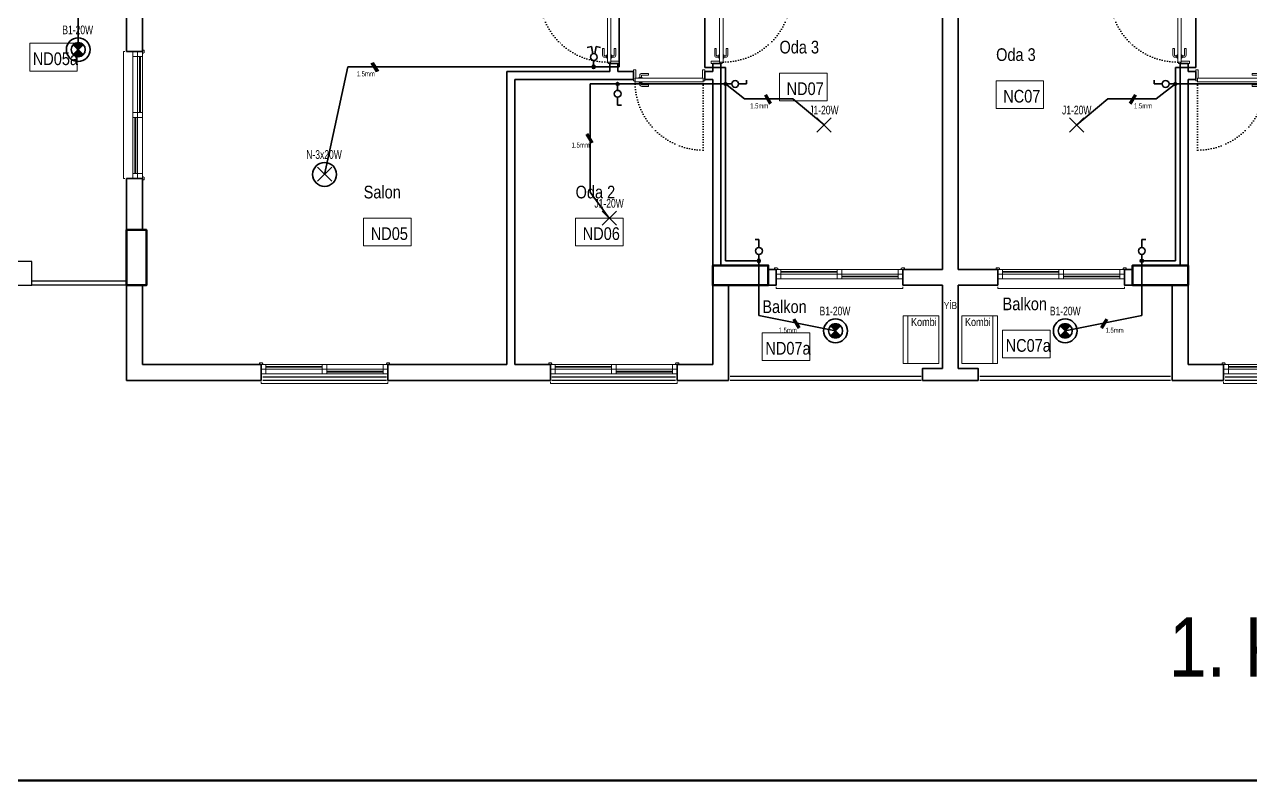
# Model space of a CAD drawing. Header units: millimetres. Extents: x 1811019 to 3717122, y -501178 to -243171.
# Drawn here: x 1860994 to 1862542, y -252390 to -251436 of the extents above; entities that cross this region are included whole.
import ezdxf
from ezdxf.enums import TextEntityAlignment as Align

# ---------------------------------------------------------------- set-up
doc = ezdxf.new("R2010")
doc.units = ezdxf.units.MM
for name, pattern in [('CONTINOUS', [0]), ('CONTINU', [0]), ('izdüşüm arka', [3.174999999999999, 0, -3.174999999999999])]:
    doc.linetypes.add(name, pattern=pattern)
for name, color, linetype, lineweight in [('a_ba', 6, 'Continuous', 50), ('a_doğrama', 251, 'Continuous', 20), ('a_duvar', 255, 'Continuous', 35), ('a_görünüş', 32, 'Continuous', 25), ('a_görünüş_ince', 8, 'Continuous', 20), ('a_izdüşüm_arka', 255, 'izdüşüm arka', 30), ('a_not_mahal', 253, 'Continuous', 5), ('a_not_text', 7, 'Continuous', 13), ('a_tefriş', 8, 'Continuous', 20), ('a_çerçeve_line', 7, 'Continuous', 50), ('Aydınlatma', 4, 'CONTINOUS', 35), ('Aydınlatma_', 3, 'Continuous', 40), ('Priz', 6, 'CONTINOUS', 40)]:
    doc.layers.add(name, color=color, linetype=linetype, lineweight=lineweight)
doc.styles.add('Grupcad', font='arial.ttf', dxfattribs={"width": 0.7})
doc.styles.add('OL', font='tsimplex.shx', dxfattribs={"width": 0.8, "height": 12})
doc.styles.get("Standard").update_dxf_attribs({"font": 'ARIALN.TTF'})

# ---------------------------------------------------------------- blocks, each defined once
blk = doc.blocks.new('K2')
at = {"layer": 'a_doğrama', "color": 251, "linetype": 'Continuous'}
for p, q in [((-13.00000000162981, 88.09999999962747), (-13.00000000186265, 1.900000000372529)), ((-13.00000000162981, 88.09999999962747), (-8.500000001862645, 88.09999999962747)), ((-12.00000000162981, 90), (-12.00000000162981, 88.09999999962747)), ((-12.00000000162981, 90), (-10.00000000186265, 90)), ((-8.500000001862645, 88.09999999962747), (-8.500000001862645, 1.900000000372529)), ((-13.00000000186265, 1.900000000372529), (-8.500000001862645, 1.900000000372529)), ((-12.00000000186265, 0), (-12.00000000186265, 1.900000000372529)), ((-12.00000000186265, 0), (-10.00000000186265, 0))]:
    blk.add_line(p, q, dxfattribs=at)
at = {"layer": 'a_doğrama', "color": 251}
for points in [[(-14.00000000162981, 80.09999999962747), (-16.50000000162981, 80.09999999962747, 0.414213562373095), (-17.00000000162981, 79.59999999962747), (-17.00000000186265, 71.09999999962747), (-19.00000000186265, 71.09999999962747), (-19.00000000186265, 79.59999999962747)], [(-13.00000000162981, 83.09999999962747), (-13.50000000186265, 83.09999999962747, 0.4142135623730951), (-14.00000000186265, 82.59999999962747), (-14.00000000186265, 79.59999999962747, 0.414213562373095), (-13.50000000162981, 79.09999999968568), (-13.00000000162981, 79.09999999962747)], [(-8.500000001629815, 83.09999999962747), (-8.000000001629815, 83.09999999962747, -0.4142135623730951), (-7.500000001862645, 82.59999999962747), (-7.500000001862645, 79.59999999962747, -0.414213562373095), (-8.000000001629815, 79.09999999962747), (-8.500000001629815, 79.09999999962747)], [(-7.500000001862645, 80.09999999956926), (-5.000000001862645, 80.09999999962747, -0.414213562373095), (-4.500000001862645, 79.59999999962747), (-4.500000001862645, 71.09999999962747), (-2.500000001862645, 71.09999999962747), (-2.500000001629815, 79.59999999962747)]]:
    blk.add_lwpolyline(points, format="xyb", dxfattribs=at)
for points in [[(-16.50000000186265, 82.09999999962747), (-14.00000000162981, 82.09999999962747)], [(-5.000000001862645, 82.09999999962747), (-7.500000001862645, 82.09999999962747)]]:
    blk.add_lwpolyline(points, dxfattribs=at)
at = {"layer": 'a_doğrama', "color": 251, "linetype": 'Continuous'}
for points in [[(-1.629814505577087e-09, 90.00000000005821), (1.999999998137355, 90), (1.999999998137355, 87), (-8.500000001862645, 87)], [(0, 0), (2, 0), (2, 3), (-8.500000001862645, 3)]]:
    blk.add_lwpolyline(points, dxfattribs=at)
at = {"layer": 'a_doğrama', "color": 251}
for centre, start, end in [((-16.50000000186265, 79.59999999962747), 90, 180), ((-5.000000001629815, 79.59999999962747), 0, 90)]:
    blk.add_arc(centre, 2.499999999999999, start, end, dxfattribs=at)
at = {"layer": 'a_izdüşüm_arka', "color": 251}
blk.add_lwpolyline([(-99.20006576180458, 1.900000000372529), (-13.00006576254964, 1.900000000372529)], dxfattribs=at)
blk.add_arc((-13.00006576254964, 1.900000000372529), 86.19999999925494, 89.99995624410063, 180, dxfattribs=at)
blk = doc.blocks.new('160p')
at = {"layer": 'a_doğrama', "color": 251}
for points in [[(-5.999925318639725, -6), (-5.999925318639725, 0), (-11.99992531863973, 0), (-11.99992531863973, -6)], [(7.46813602745533e-05, -6), (7.46813602745533e-05, 0), (-5.999925318639725, 0), (-5.999925318639725, -6)], [(-5.999925318639725, -83), (-5.999925318639725, -77), (-11.99992531863973, -77), (-11.99992531863973, -83)], [(7.46813602745533e-05, -83), (7.46813602745533e-05, -77), (-5.999925318639725, -77), (-5.999925318639725, -83)], [(-5.999925318639725, -160), (-5.999925318639725, -154), (-11.99992531863973, -154), (-11.99992531863973, -160)], [(7.46813602745533e-05, -160), (7.46813602745533e-05, -154), (-5.999925318639725, -154), (-5.999925318639725, -160)]]:
    blk.add_lwpolyline(points, close=True, dxfattribs=at)
for points in [[(2.000037341145799, -1.000074680894613), (2.00014936318621, 1.999925318174064), (0.0001493635354563594, 1.999999999068677), (0, -1.999999998137355), (1.000000001280569, -2.000037338584661), (2.000037341145799, -1.000074680894613)], [(-9.499925318639725, -6), (-9.499925318639725, -77)], [(-8.499925318639725, -6), (-8.499925318639725, -77)], [(-3.499925318639725, -83), (-3.499925318639725, -154)], [(-2.499925318639725, -83), (-2.499925318639725, -154)], [(2.000037341145799, -158.9999253191054), (2.00014936318621, -161.9999253181741), (0.0001493635354563594, -161.9999999990687), (0, -158.0000000018626), (1.000000001280569, -157.9999626614153), (2.000037341145799, -158.9999253191054)]]:
    blk.add_lwpolyline(points, dxfattribs=at)
at = {"layer": 'a_görünüş_ince', "color": 251}
for points in [[(-21.99992531829048, -160), (-23.99992531829048, -160), (-23.99992531805765, 0), (-21.99992531805765, 0)], [(-11.99992531863973, -77), (-11.99992531863973, -6)], [(-5.999925318639725, -77), (-5.999925318639725, -6)], [(-5.999925318639725, -77), (-5.999925318639725, -6)], [(7.46813602745533e-05, -77), (7.46813602745533e-05, -6)], [(-11.99992531863973, -154), (-11.99992531863973, -83)], [(-5.999925318639725, -154), (-5.999925318639725, -83)], [(-5.999925318639725, -154), (-5.999925318639725, -83)], [(7.46813602745533e-05, -154), (7.46813602745533e-05, -83)]]:
    blk.add_lwpolyline(points, dxfattribs=at)
blk = doc.blocks.new('kombi')
at = {"layer": 'a_tefriş', "lineweight": 20}
for p, q in [((-4.751340766903013, 59.99999982936424), (40.24865918117575, 60.0021619629988)), ((-4.748457922134548, -1.013686414808035e-07), (-4.751340766903013, 59.99999982936424)), ((1.251542070880532, 0.0002881831023842096), (1.248659226112068, 60.00028811386437)), ((40.24865918117575, 60.0021619629988), (40.25154202594422, 0.002162032265914604)), ((69.24875934096053, 60.0019962839142), (69.24587649595924, 0.001996353181311861)), ((114.2487592888065, 59.99983415027964), (69.24875934096053, 60.0019962839142)), ((108.2458764510229, 0.0001225040468852967), (108.2487592957914, 60.00012243477977)), ((114.245876444038, -0.0001657804532442242), (114.2487592888065, 59.99983415027964)), ((40.25154202594422, 0.002162032265914604), (-4.748457922134548, -1.013686414808035e-07)), ((69.24587649595924, 0.001996353181311861), (114.245876444038, -0.0001657804532442242))]:
    blk.add_line(p, q, dxfattribs=at)
at = {"layer": 'a_not_mahal'}
for p in [(5.042008734541014, 47.32219275448006), (73.18532747216523, 47.32202707542456)]:
    blk.add_text('Kombi', height=10, dxfattribs=at).set_placement(p)
blk = doc.blocks.new('J1-20W')
at = {"layer": 'Aydınlatma', "color": 1, "linetype": 'CONTINU'}
for p, q in [((9, 9), (-9, -9)), ((-9, 9), (9, -9))]:
    blk.add_line(p, q, dxfattribs=at)
at = {"layer": 'Aydınlatma', "linetype": 'CONTINU', "style": 'Grupcad', "width": 0.7, "flags": 8}
blk.add_attdef('J1-20W', text='', height=11, dxfattribs=at).set_placement((0, 18.74764386721654), align=Align.MIDDLE_CENTER)
blk = doc.blocks.new('B1-20W')
at = {"layer": 'Aydınlatma', "linetype": 'CONTINU'}
h = blk.add_hatch(color=1, dxfattribs=at)
edge = h.paths.add_edge_path()
edge.add_arc((-1.164153218269348e-10, 1.891748979687691e-10), 8.90954544273853, 44.99999999941044, 135.0000000005896)
edge.add_line((-6.300000000046566, 6.299999999959255), (6.300000000046566, -6.30000000007567))
edge.add_arc((-1.164153218269348e-10, -1.891748979687691e-10), 8.90954544273853, 224.9999999994104, 315.0000000005896, ccw=False)
edge.add_line((-6.299999999930151, -6.299999999959255), (6.299999999930151, 6.299999999959255))
at = {"layer": 'Aydınlatma', "color": 1, "linetype": 'CONTINU'}
for p, q in [((-6.300000000046566, 6.299999999959255), (6.300000000046566, -6.30000000007567)), ((6.299999999930151, 6.299999999959255), (-6.299999999930151, -6.299999999959255))]:
    blk.add_line(p, q, dxfattribs=at)
at = {"layer": 'Aydınlatma', "color": 4, "linetype": 'CONTINU'}
blk.add_circle((-2.91038304567337e-11, -2.91038304567337e-11), 15, dxfattribs=at)
at = {"layer": 'Aydınlatma', "color": 1, "linetype": 'CONTINU'}
blk.add_circle((0, -2.91038304567337e-11), 8.909545442950497, dxfattribs=at)
for centre, start, end in [((-1.164153218269348e-10, 1.891748979687691e-10), 44.99999999928148, 135.0000000007185), ((-1.164153218269348e-10, -1.891748979687691e-10), 224.9999999992815, 315.0000000007185)]:
    blk.add_arc(centre, 8.90954544273853, start, end, dxfattribs=at)
at = {"layer": 'Aydınlatma', "linetype": 'CONTINU', "style": 'Grupcad', "width": 0.7, "flags": 8}
blk.add_attdef('B1-20W', text='', height=11, dxfattribs=at).set_placement((-2.91038304567337e-11, 24.9999999999709), align=Align.MIDDLE_CENTER)
blk = doc.blocks.new('NORMAL ANAHTAR')
at = {"layer": 'Aydınlatma', "color": 6, "linetype": 'CONTINU'}
for p, q in [((0, 18.75986064848257), (-4.863207719157799, 18.75986064848257)), ((0, 8.636846400011564), (0, 18.75986064848257))]:
    blk.add_line(p, q, dxfattribs=at)
blk.add_circle((0, 4.31842319999123), 4.318423200000162, dxfattribs=at)
blk = doc.blocks.new('BUAT (Enerji)')
at = {"layer": 'Priz', "linetype": 'CONTINU'}
h = blk.add_hatch(color=256, dxfattribs=at)
edge = h.paths.add_edge_path()
edge.add_arc((0, 0), 1.75, 0, 360)
blk.add_circle((0, 0), 1.75, dxfattribs=at)
blk = doc.blocks.new('N-3x20W')
at = {"layer": 'Aydınlatma', "color": 6, "linetype": 'CONTINU'}
for p, q in [((9, 9), (-9, -9)), ((-9, 9), (9, -9))]:
    blk.add_line(p, q, dxfattribs=at)
at = {"layer": 'Aydınlatma', "linetype": 'CONTINU'}
blk.add_circle((0, -0.3079431056394242), 15.11081903452493, dxfattribs=at)
at = {"layer": 'Aydınlatma', "linetype": 'CONTINU', "style": 'Grupcad', "width": 0.7, "flags": 8}
blk.add_attdef('N-3X20W', text='', height=11, dxfattribs=at).set_placement((0, 24.80287592888635), align=Align.MIDDLE_CENTER)
blk = doc.blocks.new('KOMUTATOR ANAHTAR')
at = {"layer": 'Aydınlatma', "color": 6, "linetype": 'CONTINU'}
for p, q in [((-2.876584113124409, 17.46272058073373), (-8.55538248429366, 16.51159817440202)), ((-1.361482364300173, 8.416611178297899), (-2.876584113124409, 17.46272058073373)), ((1.361482364300173, 8.416611178297899), (2.876584113124409, 17.46272058073373)), ((2.876584113124409, 17.46272058073373), (8.55538248429366, 16.51159817440202))]:
    blk.add_line(p, q, dxfattribs=at)
blk.add_circle((0, 4.318423200005782), 4.318423200000162, dxfattribs=at)

msp = doc.modelspace()

# ---------------------------------------------------------------- linework, layer by layer
at = {"layer": 'a_ba', "color": 253}
for points in [[(1861122.71014586, -251764.7909967864), (1861147.71014586, -251764.7909967864), (1861147.71014586, -251694.7909967864), (1861122.71014586, -251694.7909967864)], [(1861862.710156701, -251739.7909955017), (1861862.710156701, -251764.7909955017), (1861932.710156701, -251764.7909955017), (1861932.710156701, -251739.7909955017)], [(1862462.7101567, -251764.7909955017), (1862462.7101567, -251739.7909955017), (1862392.7101567, -251739.7909955017), (1862392.7101567, -251764.7909955017)]]:
    msp.add_lwpolyline(points, close=True, dxfattribs=at)
at = {"layer": 'a_duvar'}
for p, q in [((1861122.710147536, -251294.7909963957), (1861122.710147536, -251469.790996591)), ((1862152.7101567, -251384.7909963957), (1862152.7101567, -251744.7909966192)), ((1862172.710156701, -251744.7909966192), (1862172.710156701, -251384.7909963957)), ((1861142.710153737, -251469.790996591), (1861142.710153704, -251403.7909963993)), ((1861732.710156701, -251494.7909963957), (1861602.710156701, -251494.7909963957)), ((1861602.710156701, -251494.7909963957), (1861602.710156701, -251864.7909963957)), ((1861732.710156701, -251484.7911353869), (1861732.710156701, -251494.7909963957)), ((1861742.710156701, -251484.7909964042), (1861742.710156701, -251494.7909963957)), ((1861762.710156691, -251494.7909963957), (1861742.710156701, -251494.7909963957)), ((1861862.7101567, -251494.7909963957), (1861852.7101567, -251494.7909963957)), ((1861862.7101567, -251484.7909964044), (1861862.7101567, -251494.7909963957)), ((1861872.710156701, -251739.7909955017), (1861872.710156701, -251484.7911353871)), ((1862452.7101567, -251484.7911353871), (1862452.7101567, -251739.7909955017)), ((1862462.7101567, -251494.7909963957), (1862462.7101567, -251484.7909964044)), ((1862472.7101567, -251494.7909963957), (1862462.710156701, -251494.7909963957)), ((1861612.710156701, -251504.7909963957), (1861762.710017709, -251504.7909963957)), ((1861612.710156701, -251864.7909963957), (1861612.710156701, -251504.7909963957)), ((1861852.7101567, -251504.7909963957), (1861862.7101567, -251504.7909963957)), ((1861862.710156701, -251504.7909963956), (1861862.710156701, -251864.7909963957)), ((1862462.710156701, -251504.7909963957), (1862472.7101567, -251504.7909963957)), ((1862462.710156701, -251864.7909963957), (1862462.7101567, -251504.7909963957)), ((1861122.710147536, -251629.790996591), (1861122.710147536, -251744.7909963956)), ((1861142.710153969, -251694.7909967864), (1861142.710153907, -251629.790996591)), ((1862152.7101567, -251744.7909966192), (1862102.7101567, -251744.7909966192)), ((1862222.7101567, -251744.7909966192), (1862172.7101567, -251744.7909966192)), ((1861122.71015413, -251764.7909963957), (1861122.71015413, -251884.7909963957)), ((1861142.71015413, -251864.7909963957), (1861142.710154035, -251764.7909967864)), ((1861882.710156701, -251884.7909963823), (1861882.710156701, -251764.7909963957)), ((1861882.7101567, -251764.7909955017), (1861932.710156701, -251764.7909955017)), ((1862102.7101567, -251764.7909955017), (1862152.7101567, -251764.7909955017)), ((1862152.7101567, -251764.7909955017), (1862152.7101567, -251869.7909963823)), ((1862172.710156701, -251869.7909963823), (1862172.710156701, -251764.7909955017)), ((1862172.7101567, -251764.7909955017), (1862222.7101567, -251764.7909955017)), ((1862442.710156701, -251764.7909963957), (1862442.710156701, -251884.7909963957)), ((1861292.710154484, -251864.7909962752), (1861142.710154237, -251864.7909962752)), ((1861602.710156701, -251864.7909962752), (1861452.710154484, -251864.7909962752)), ((1861657.710156701, -251864.7909962752), (1861612.710156701, -251864.7909962752)), ((1861862.7101567, -251864.7909962752), (1861817.710156701, -251864.7909962752)), ((1862507.710156701, -251864.7909962752), (1862462.710156701, -251864.7909962752)), ((1861122.71015413, -251884.7909963823), (1861292.710154484, -251884.7909963823)), ((1861452.710154484, -251884.7909963823), (1861657.710156701, -251884.7909963823)), ((1861817.710156701, -251884.7909963823), (1861882.7101567, -251884.7909963823)), ((1862197.710156701, -251884.7909963823), (1862127.710156701, -251884.7909963823)), ((1862442.710156701, -251884.7909963823), (1862507.710156701, -251884.7909963823))]:
    msp.add_line(p, q, dxfattribs=at)
for points in [[(1861122.71014586, -251469.790996591), (1861142.71014586, -251469.790996591)], [(1861732.710156701, -251484.7911353869), (1861742.711407544, -251484.7909963868)], [(1861762.710156691, -251494.7909963957), (1861762.710017726, -251504.7897455525)], [(1861852.7101567, -251494.7909963957), (1861852.7101567, -251504.7909963957)], [(1861862.710156701, -251484.7909964044), (1861872.708905857, -251484.7911353697)], [(1862452.7101567, -251484.7911353871), (1862462.7101567, -251484.7909964044)], [(1862472.7101567, -251494.7909963957), (1862472.7101567, -251504.7909963957)], [(1861122.71014586, -251629.790996591), (1861142.71014586, -251629.790996591)], [(1861932.7101567, -251764.7909955017), (1861942.7101567, -251764.7909955017), (1861942.7101567, -251744.7909955017), (1861932.7101567, -251744.7909955017)], [(1862102.7101567, -251764.7909955017), (1862102.7101567, -251744.7909966192)], [(1862222.7101567, -251764.7909955017), (1862222.7101567, -251744.7909966192)], [(1862392.7101567, -251764.7909955017), (1862382.7101567, -251764.7909955017), (1862382.7101567, -251744.7909955017), (1862392.7101567, -251744.7909955017)], [(1861292.710154484, -251884.7909963822), (1861292.710154484, -251864.7909963822)], [(1861452.710154484, -251884.7909963822), (1861452.710154484, -251864.7909963822)], [(1861657.710156701, -251864.7909962752), (1861657.710156701, -251884.7909963823)], [(1861817.710156701, -251864.7909962752), (1861817.710156701, -251884.7909963823)], [(1862127.710156701, -251884.7909963823), (1862127.710156701, -251869.7909963823), (1862152.710156701, -251869.7909963823)], [(1862197.710156701, -251884.7909963823), (1862197.710156701, -251869.7909963823), (1862172.710156701, -251869.7909963823)], [(1862507.710156701, -251864.7909962752), (1862507.710156701, -251884.7909963823)]]:
    msp.add_lwpolyline(points, dxfattribs=at)
at = {"layer": 'a_görünüş', "color": 251}
msp.add_lwpolyline([(1860973.169644983, -251764.7909963957), (1861003.169644983, -251764.7909963957), (1861003.169644983, -251734.7909963957), (1860973.169644983, -251734.7909963957)], close=True, dxfattribs=at)
for points in [[(1861122.71015413, -251759.7909963957), (1861003.169644983, -251759.7909963957)], [(1861122.71015413, -251764.7909963957), (1861003.169644983, -251764.7909963957)], [(1861450.710154484, -251880.7909963811), (1861294.716328482, -251880.79100281)], [(1861450.710154484, -251884.7909963822), (1861294.716328482, -251884.7910028924)], [(1861815.710156701, -251880.7909963811), (1861659.716330699, -251880.7910028101)], [(1861815.710156701, -251884.7909963823), (1861659.716330699, -251884.7910028925)], [(1862125.710156701, -251879.7909963822), (1861884.7101567, -251879.7909963822)], [(1862125.710156701, -251884.7909963822), (1861884.7101567, -251884.7909963822)], [(1862440.710156701, -251879.7909963822), (1862199.710156701, -251879.7909963822)], [(1862440.710156701, -251884.7909963822), (1862199.710156701, -251884.7909963822)], [(1862665.710156701, -251880.7909963811), (1862509.716330699, -251880.7910028101)], [(1862665.710156701, -251884.7909963823), (1862509.716330699, -251884.7910028925)]]:
    msp.add_lwpolyline(points, dxfattribs=at)
at = {"layer": 'a_not_mahal'}
for points in [[(1861060.421414641, -251459.239424743), (1861000.421414641, -251459.239424743), (1861000.421414641, -251494.239424743), (1861060.421414641, -251494.239424743)], [(1862006.962105053, -251497.0779596489), (1861946.962105053, -251497.0779596489), (1861946.962105053, -251532.0779596489), (1862006.962105053, -251532.0779596489)], [(1862280.443623883, -251506.5524413653), (1862220.443623883, -251506.5524413653), (1862220.443623883, -251541.5524413653), (1862280.443623883, -251541.5524413653)], [(1861482.020385093, -251680.0799743349), (1861422.020385093, -251680.0799743349), (1861422.020385093, -251715.0799743349), (1861482.020385093, -251715.0799743349)], [(1861749.576461919, -251680.0799743349), (1861689.576461919, -251680.0799743349), (1861689.576461919, -251715.0799743349), (1861749.576461919, -251715.0799743349)], [(1862288.586277152, -251821.2469712613), (1862228.586277152, -251821.2469712613), (1862228.586277152, -251856.2469712613), (1862288.586277152, -251856.2469712613)], [(1861985.298849222, -251824.7966862607), (1861925.298849222, -251824.7966862607), (1861925.298849222, -251859.7966862607), (1861985.298849222, -251859.7966862607)]]:
    msp.add_lwpolyline(points, close=True, dxfattribs=at)
at = {"layer": 'a_çerçeve_line'}
msp.add_lwpolyline([(1872123.904255825, -252390.0067592915), (1872123.904255825, -249390.0067592915), (1853005.390146533, -249390.0067592915), (1853005.390146533, -252390.0067592915)], close=True, dxfattribs=at)
at = {"layer": 'Aydınlatma'}
for p, q in [((1861061.709704724, -251467.2909963958), (1861061.709704724, -251160.7909963955)), ((1861852.70969556, -251209.7911362534), (1861852.70969556, -251489.6335817509)), ((1862472.709695561, -251209.7911362534), (1862472.709695561, -251489.6335817509)), ((1861744.713712163, -251294.939675478), (1861744.713712163, -251488.8763618342)), ((1861372.709700142, -251624.7909963353), (1861402.007171015, -251488.8763618342)), ((1861712.3351991, -251488.8763618342), (1861402.007171015, -251488.8763618342)), ((1861712.3351991, -251488.8763618342), (1861744.713712162, -251488.8763618342)), ((1861852.70969556, -251489.6335817509), (1861878.70969556, -251489.6335817509)), ((1861878.70969556, -251510.6455937881), (1861878.70969556, -251489.6335817509)), ((1862472.709695561, -251489.6335817509), (1862446.709695561, -251489.6335817509)), ((1862446.709695561, -251510.6455937881), (1862446.709695561, -251489.6335817509)), ((1861744.389840267, -251510.6455937881), (1861707.921616934, -251510.6455937881)), ((1861707.921616934, -251647.03958398), (1861707.921616934, -251510.6455937881)), ((1861742.639840267, -251510.6455937881), (1861878.70969556, -251510.6455937881)), ((1861878.70969556, -251510.6455937881), (1861878.70969556, -251733.7909955015)), ((1861878.70969556, -251510.6455937881), (1861902.721404494, -251529.3510207365)), ((1862446.709695561, -251510.6455937881), (1862422.697986627, -251529.3510207365)), ((1862582.779550854, -251510.6455937881), (1862446.709695561, -251510.6455937881)), ((1862446.709695561, -251510.6455937881), (1862446.709695561, -251733.7909955015)), ((1861902.721404494, -251529.3510207365), (1861963.988524713, -251529.3510207365)), ((1862003.20969556, -251562.2909959485), (1861963.988524713, -251529.3510207365)), ((1862322.209695561, -251562.2909959485), (1862361.430866408, -251529.3510207365)), ((1862422.697986627, -251529.3510207365), (1862361.430866408, -251529.3510207365)), ((1861732.00198952, -251680.0799743347), (1861707.921616934, -251647.03958398)), ((1861921.029553709, -251733.7909955015), (1861878.70969556, -251733.7909955015)), ((1861921.029553709, -251733.7909955021), (1861921.029553708, -251802.9152749643)), ((1862404.389837412, -251733.7909955015), (1862446.709695561, -251733.7909955015)), ((1862404.389837412, -251733.7909955021), (1862404.389837412, -251802.9152749643)), ((1861921.029553708, -251802.9152749643), (1862017.70969556, -251822.2909959418)), ((1862404.389837412, -251802.9152749643), (1862307.709695561, -251822.2909959418))]:
    msp.add_line(p, q, dxfattribs=at)
at = {"layer": 'Aydınlatma', "color": 3}
for p, q in [((1861432.822861035, -251483.8928928402), (1861439.417410133, -251494.946050908)), ((1861434.192659577, -251483.3497828003), (1861440.787208676, -251494.4029408681)), ((1861431.620574201, -251484.3745041241), (1861438.215123299, -251495.4276621919)), ((1861928.34014931, -251524.8491630265), (1861934.934698408, -251535.9023210942)), ((1861930.057690054, -251523.8244417027), (1861936.652239153, -251534.8775997704)), ((1862395.361701067, -251523.8244417027), (1862388.767151968, -251534.8775997704)), ((1862397.079241811, -251524.8491630265), (1862390.484692713, -251535.9023210942)), ((1861702.906801641, -251574.340731174), (1861709.501350739, -251585.3938892418)), ((1861704.624342385, -251573.3160098502), (1861711.218891483, -251584.369167918)), ((1861964.354809341, -251808.1012777429), (1861970.949358439, -251819.1544358107)), ((1861966.072350085, -251807.0765564191), (1861972.666899184, -251818.1297144869)), ((1862359.347041036, -251807.0765564191), (1862352.752491937, -251818.1297144869)), ((1862361.06458178, -251808.1012777429), (1862354.470032682, -251819.1544358107))]:
    msp.add_line(p, q, dxfattribs=at)
at = {"layer": 'Aydınlatma', "color": 6}
for p, q in [((1861712.3351991, -251480.8763618342), (1861712.3351991, -251488.8763618342)), ((1861742.639840267, -251518.6455937881), (1861742.639840267, -251510.6455937881)), ((1861886.70969556, -251510.6455937881), (1861878.70969556, -251510.6455937881)), ((1862438.709695561, -251510.6455937881), (1862446.709695561, -251510.6455937881)), ((1861921.029553709, -251725.7909955015), (1861921.029553709, -251733.7909955015)), ((1862404.389837412, -251725.7909955015), (1862404.389837412, -251733.7909955015))]:
    msp.add_line(p, q, dxfattribs=at)

# ---------------------------------------------------------------- block references
at = {"layer": 'a_duvar', "xscale": -1}
for p, rotation in [((1861142.710079056, -251629.790984121), 180), ((1862102.710156701, -251744.7910701834), 270), ((1862382.710156701, -251744.791071301), 270), ((1861452.710154484, -251864.7910709566), 270), ((1861817.710156701, -251864.7910709566), 270), ((1862667.710156701, -251864.791070957), 270)]:
    msp.add_blockref('160p', p, dxfattribs=dict(at, rotation=rotation))
at = {"layer": 'a_duvar'}
msp.add_blockref('kombi', (1862107.937831403, -251863.4432033322), dxfattribs=at)
msp.add_blockref('kombi', (1862107.937831403, -251863.4432033322), dxfattribs=at)
at = {"layer": 'a_izdüşüm_arka', "ltscale": 5, "xscale": -1}
for p, rotation in [((1861742.710156702, -251394.7909963955), 180.0007963121094), ((1862462.710156701, -251394.7909963957), 180.0007963121094), ((1862472.7101567, -251494.7909963957), 270.0007963121094)]:
    msp.add_blockref('K2', p, dxfattribs=dict(at, rotation=rotation))
at = {"layer": 'a_izdüşüm_arka', "ltscale": 5}
for p, rotation in [((1861862.7101567, -251394.7909963957), 179.9992036878906), ((1861852.7101567, -251494.7909963957), 89.9992036878906)]:
    msp.add_blockref('K2', p, dxfattribs=dict(at, rotation=rotation))
at = {"layer": 'Aydınlatma', "linetype": 'CONTINU'}
ref = msp.add_blockref('B1-20W', (1861061.709704724, -251467.2909963956), dxfattribs=dict(at, xscale=-1))
ref.add_attrib('B1-20W', 'B1-20W', dxfattribs={"layer": 'Aydınlatma_', "color": 4, "linetype": 'Continuous', "height": 11, "style": 'Grupcad', "width": 0.7}).set_placement((1861061.042651518, -251442.2909963956), align=Align.MIDDLE_CENTER)
at = {"layer": 'Aydınlatma', "linetype": 'CONTINU', "xscale": -1}
for name, p in [('KOMUTATOR ANAHTAR', (1861712.581402072, -251480.8833858378)), ('NORMAL ANAHTAR', (1862404.389837412, -251725.7909955015))]:
    msp.add_blockref(name, p, dxfattribs=at)
at = {"layer": 'Aydınlatma', "linetype": 'CONTINU'}
for p, rotation in [((1861886.70969556, -251510.6455937881), 270), ((1861742.639840267, -251518.6455937881), 180)]:
    msp.add_blockref('NORMAL ANAHTAR', p, dxfattribs=dict(at, rotation=rotation))
at = {"layer": 'Aydınlatma', "linetype": 'CONTINU', "xscale": -1, "rotation": 90}
msp.add_blockref('NORMAL ANAHTAR', (1862438.709695561, -251510.6455937881), dxfattribs=at)
at = {"layer": 'Aydınlatma', "linetype": 'CONTINU'}
ref = msp.add_blockref('J1-20W', (1862003.20969556, -251562.2909959485), dxfattribs=dict(at, xscale=-1))
ref.add_attrib('J1-20W', 'J1-20W', dxfattribs={"layer": 'Aydınlatma_', "color": 4, "linetype": 'CONTINU', "height": 11, "style": 'Grupcad', "width": 0.7}).set_placement((1862003.041619161, -251543.5433520813), align=Align.MIDDLE_CENTER)
ref = msp.add_blockref('J1-20W', (1862322.209695561, -251562.2909959485), dxfattribs=at)
ref.add_attrib('J1-20W', 'J1-20W', dxfattribs={"layer": 'Aydınlatma_', "color": 4, "linetype": 'CONTINU', "height": 11, "style": 'Grupcad', "width": 0.7}).set_placement((1862322.209695561, -251543.5433520813), align=Align.MIDDLE_CENTER)
ref = msp.add_blockref('N-3x20W', (1861372.709700142, -251624.4830532296), dxfattribs=dict(at, xscale=-1))
ref.add_attrib('N-3X20W', 'N-3x20W', dxfattribs={"layer": 'Aydınlatma_', "color": 4, "linetype": 'Continuous', "height": 11, "style": 'Grupcad', "width": 0.7}).set_placement((1861372.011132611, -251599.6801773008), align=Align.MIDDLE_CENTER)
ref = msp.add_blockref('J1-20W', (1861732.00198952, -251680.0799743347), dxfattribs=dict(at, xscale=-1))
ref.add_attrib('J1-20W', 'J1-20W', dxfattribs={"layer": 'Aydınlatma_', "color": 4, "linetype": 'CONTINU', "height": 11, "style": 'Grupcad', "width": 0.7}).set_placement((1861731.833913122, -251661.3323304674), align=Align.MIDDLE_CENTER)
msp.add_blockref('NORMAL ANAHTAR', (1861921.029553709, -251725.7909955015), dxfattribs=at)
ref = msp.add_blockref('B1-20W', (1862017.70969556, -251822.290995942), dxfattribs=dict(at, xscale=-1))
ref.add_attrib('B1-20W', 'B1-20W', dxfattribs={"layer": 'Aydınlatma_', "color": 4, "linetype": 'Continuous', "height": 11, "style": 'Grupcad', "width": 0.7}).set_placement((1862017.042642354, -251797.290995942), align=Align.MIDDLE_CENTER)
ref = msp.add_blockref('B1-20W', (1862307.709695561, -251822.290995942), dxfattribs=at)
ref.add_attrib('B1-20W', 'B1-20W', dxfattribs={"layer": 'Aydınlatma_', "color": 4, "linetype": 'Continuous', "height": 11, "style": 'Grupcad', "width": 0.7}).set_placement((1862307.709695561, -251797.290995942), align=Align.MIDDLE_CENTER)
at = {"layer": 'Priz', "color": 4, "linetype": 'CONTINU', "xscale": -1}
for p in [(1861712.3351991, -251488.8763618342), (1861742.639840267, -251510.6455937881), (1861878.70969556, -251510.6455937881), (1861921.029553709, -251733.7909955015)]:
    msp.add_blockref('BUAT (Enerji)', p, dxfattribs=at)
at = {"layer": 'Priz', "color": 4, "linetype": 'CONTINU'}
for p in [(1862446.709695561, -251510.6455937881), (1862404.389837412, -251733.7909955015)]:
    msp.add_blockref('BUAT (Enerji)', p, dxfattribs=at)

# ---------------------------------------------------------------- texts
at = {"layer": 'a_not_mahal'}
for s, p in [('Oda 3', (1861946.962105053, -251472.0779596491)), ('Oda 3', (1862220.443623883, -251481.5524413655)), ('Salon', (1861422.020385093, -251655.0799743351)), ('Oda 2', (1861689.576461919, -251655.0799743351)), ('Balkon', (1861925.298849222, -251799.7966862609)), ('Balkon', (1862228.586277152, -251796.2469712615))]:
    msp.add_text(s, height=16, dxfattribs=at).set_placement(p)
for s, p in [('ND05a', (1861032.845518719, -251486.739424907)), ('ND07', (1861979.386209132, -251524.5779598128)), ('NC07', (1862252.867727961, -251534.0524415292)), ('ND05', (1861454.444489171, -251707.5799744988)), ('ND06', (1861722.000565997, -251707.5799744988)), ('ND07a', (1861957.722953301, -251852.2966864246)), ('NC07a', (1862261.01038123, -251848.7469714252))]:
    msp.add_text(s, height=16, rotation=359.9999974912192, dxfattribs=at).set_placement(p, align=Align.CENTER)
at = {"layer": 'a_not_text'}
for s, height, p in [('YİB', 9, (1862154.485976129, -251794.8505328957)), ('1. Kat Planı 1/50 ', 75, (1862438.647018843, -252258.93023588))]:
    msp.add_text(s, height=height, dxfattribs=at).set_placement(p)
at = {"layer": 'Priz', "color": 3, "linetype": 'CONTINU', "ltscale": 0.7, "style": 'OL', "width": 0.7}
for p in [(1861413.246860878, -251501.021599103), (1861909.966435987, -251541.4962580054), (1861684.533088318, -251590.9878261529), (1861945.981096018, -251824.7483727219)]:
    msp.add_text('1.5mm', height=6.4, dxfattribs=at).set_placement(p)
for p in [(1862394.546288467, -251541.4962580054), (1862358.531628436, -251824.7483727219)]:
    msp.add_text('1.5mm', height=6.4, rotation=359.9999999999795, dxfattribs=at).set_placement(p)

doc.saveas('drawing.dxf')
